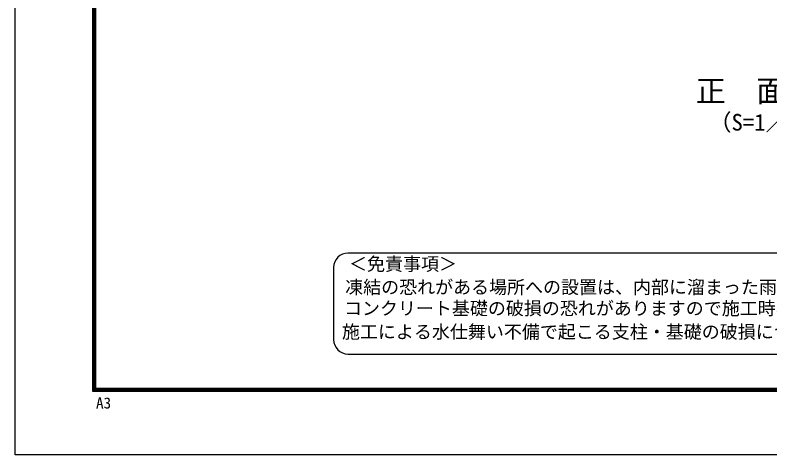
# Model space of a CAD drawing. Units: millimetres, scale not verified. Extents: x -6300 to 6300, y -4455 to 4455.
# Drawn here: x -6300 to -2373, y -4455 to -2167 of the extents above; entities that cross this region are included whole.
import ezdxf
from ezdxf.enums import TextEntityAlignment as Align

# ---------------------------------------------------------------- set-up
doc = ezdxf.new("R2010")
doc.units = ezdxf.units.MM
doc.header["$LTSCALE"] = 20
doc.layers.add('0-0_D-TTL-TXT', color=7, linetype='Continuous', lineweight=25)
doc.layers.add('0-C_D-TTL', color=7, linetype='Continuous', lineweight=25)
doc.styles.add('ＭＳ ゴシック', font='')
doc.styles.get('ＭＳ ゴシック').set_extended_font_data('MS Gothic')

msp = doc.modelspace()

# ---------------------------------------------------------------- linework, layer by layer
at = {"layer": '0-0_D-TTL-TXT', "color": 2}
for p, q in [((-899.64, -3405.14), (-4567.97, -3405.14)), ((-4642.97, -3480.14), (-4642.97, -3855.14)), ((-4567.97, -3930.14), (-899.64, -3930.14))]:
    msp.add_line(p, q, dxfattribs=at)
for centre, start, end in [((-4567.97, -3480.14), 90, 180), ((-4567.97, -3855.14), 180, 270)]:
    msp.add_arc(centre, 75, start, end, dxfattribs=at)
at = {"layer": '0-C_D-TTL', "color": 2}
msp.add_lwpolyline([(-6300, 4455), (6300, 4455), (6300, -4455), (-6300, -4455)], close=True, dxfattribs=at)
at = {"layer": '0-C_D-TTL'}
for points in [[(-5895, 4125), (5895, 4125), (5895, -4125), (-5895, -4125)], [(-5891.25, 4121.25), (5891.25, 4121.25), (5891.25, -4121.25), (-5891.25, -4121.25)], [(-5887.5, 4117.5), (5887.5, 4117.5), (5887.5, -4117.5), (-5887.5, -4117.5)], [(-5883.75, 4113.75), (5883.75, 4113.75), (5883.75, -4113.75), (-5883.75, -4113.75)], [(-5880, 4110), (5880, 4110), (5880, -4110), (-5880, -4110)]]:
    msp.add_lwpolyline(points, close=True, dxfattribs=at)

# ---------------------------------------------------------------- texts
at = {"layer": '0-0_D-TTL-TXT', "style": 'ＭＳ ゴシック'}
for s, height, p in [('正\u3000面\u3000図', 115.4, (-2758.91, -2653.9)), ('（S=1／30）', 86.66, (-2690.69, -2793.7)), ('＜免責事項＞ \u3000\u3000', 68.62, (-4562.41, -3516.41)), ('凍結の恐れがある場所への設置は、内部に溜まった雨水等の凍結融解により支柱の破損や', 68.62, (-4582.69, -3637.16)), ('コンクリート基礎の破損の恐れがありますので施工時、水仕舞いを行ってください。', 68.62, (-4588.86, -3747.29)), ('施工による水仕舞い不備で起こる支柱・基礎の破損について当社は責任を負いかねます。 ', 68.62, (-4599.35, -3869.53)), ('A3', 57.77, (-5878.95, -4230.92))]:
    msp.add_text(s, height=height, dxfattribs=at).set_placement(p, align=Align.BOTTOM_LEFT)

doc.saveas('drawing.dxf')
